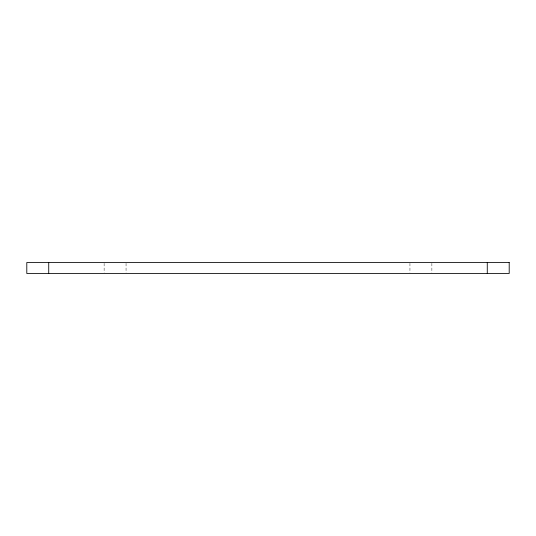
<?xml version="1.0" encoding="UTF-8"?>
<svg xmlns="http://www.w3.org/2000/svg" width="536" height="536" viewBox="0 0 536 536"><rect width="100%" height="100%" fill="white"/><g stroke="black" fill="none" stroke-linecap="round" stroke-linejoin="round"><path stroke-width="0.4" stroke-dasharray="2.68 2.01" d="M431.875 263.303L431.875 272.697M409.946 263.303L409.946 272.697M126.054 263.303L126.054 272.697M104.125 263.303L104.125 272.697"/><path stroke-width="0.8" d="M487.271 262.519L487.271 273.481M48.729 262.519L48.729 273.481M509.2 262.519L26.8 262.519L26.8 273.481L509.2 273.481L509.2 262.519"/></g></svg>
